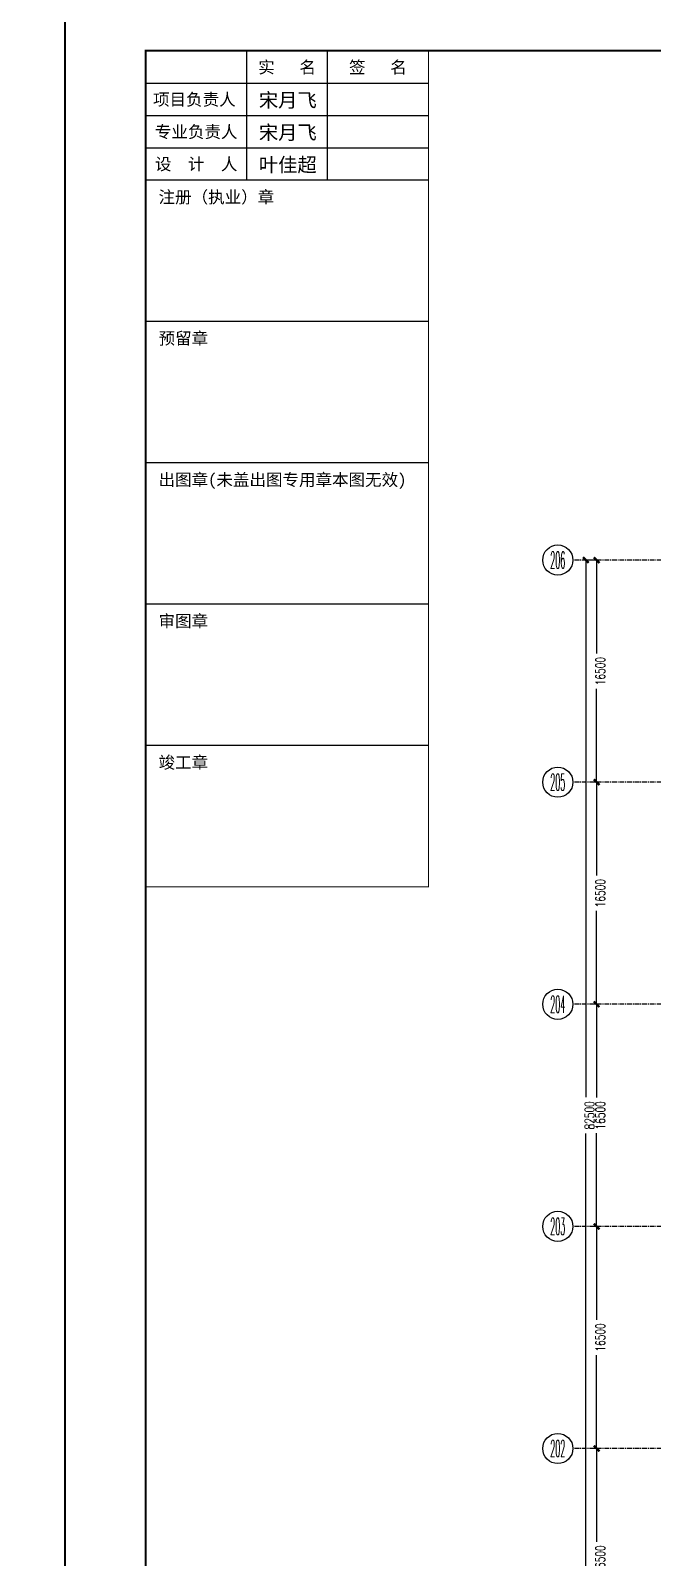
# Model space of a CAD drawing. Extents: x 782294 to 1727252, y -631030 to 17645.
# Drawn here: x 1220017 to 1266229, y -389479 to -276049 of the extents above; entities that cross this region are included whole.
import ezdxf
from ezdxf.enums import TextEntityAlignment as Align

# ---------------------------------------------------------------- set-up
doc = ezdxf.new("R2010")
doc.units = 0
doc.linetypes.add('CENTER', pattern=[2, 1.25, -0.25, 0.25, -0.25])
doc.layers.get('Defpoints').update_dxf_attribs({"color": 210})
for name, color, linetype in [('0-cxFrame', 155, 'Continuous'), ('3符号', 3, 'Continuous'), ('DIM', 173, 'Continuous'), ('DOTE', 1, 'CENTER'), ('qianming', 155, 'Continuous')]:
    doc.layers.add(name, color=color, linetype=linetype)
doc.layers.add('0-cxText', color=131, linetype='Continuous', lineweight=25)
doc.styles.add('_TCH_AXIS', font='COMPLEX', dxfattribs={"bigfont": 'GBCBIG'})
doc.styles.add('cx_biaoti', font='')
doc.styles.add('cx_tuming', font='simhei.ttf')
doc.styles.add('cx_tuqian1', font='')
doc.styles.add('DHTEXT-1', font='romans.shx', dxfattribs={"width": 0.7, "bigfont": 'chinese.shx'})
doc.styles.add('图框宋体', font='', dxfattribs={"width": 0.75})
doc.styles.add('黑体', font='simhei.ttf', dxfattribs={"height": 12})
doc.styles.get('cx_biaoti').set_extended_font_data('SimSun')
doc.styles.get('cx_tuqian1').set_extended_font_data('SimSun')
doc.styles.get('图框宋体').set_extended_font_data('SimSun')
doc.dimstyles.new('ZN280', dxfattribs={"dimscale": 280, "dimtxt": 2.5, "dimasz": 1.5, "dimexe": 1, "dimexo": 2, "dimgap": 0.9, "dimtad": 1, "dimdec": 0, "dimdsep": 46, "dimtxsty": 'DHTEXT-1', "dimblk": 'ARCHTICK', "dimcen": 2.5, "dimclrd": 173, "dimclre": 173, "dimclrt": 7, "dimazin": 2, "dimtfac": 1, "dimtdec": 0, "dimtix": 1, "dimtmove": 2, "dimatfit": 3, "dimfxl": 0, "dimarcsym": 0})

# ---------------------------------------------------------------- blocks, each defined once
blk = doc.blocks.new('_ArchTick')
at = {"color": 0, "linetype": 'ByBlock', "const_width": 0.4}
blk.add_lwpolyline([(-0.5, -0.5), (0.5, 0.5)], dxfattribs=at)
blk = doc.blocks.new('*D1431')
at = {"layer": 'Defpoints', "color": 0, "ltscale": 2800, "transparency": 16777216}
for p in [(-8506, 16500), (-9328, 0), (-8506, 0)]:
    blk.add_point(p, dxfattribs=at)
at = {"layer": 'DIM', "color": 173, "linetype": 'ByBlock', "lineweight": -2, "ltscale": 2800, "transparency": 16777216}
for p, q in [((-9066, 16500), (-9608, 16500)), ((-9328, 16500), (-9328, 9564)), ((-9328, 0), (-9328, 6936)), ((-9066, 0), (-9608, 0))]:
    blk.add_line(p, q, dxfattribs=at)
at = {"layer": 'DIM', "color": 173, "lineweight": -2, "ltscale": 2800, "transparency": 16777216, "xscale": 420, "yscale": 420, "zscale": 420}
for p, rotation in [((-9328, 16500), 90), ((-9328, 0), 270)]:
    blk.add_blockref('_ArchTick', p, dxfattribs=dict(at, rotation=rotation))
at = {"layer": 'DIM', "color": 7, "ltscale": 2800, "transparency": 16777216, "insert": (-9053, 8250), "char_height": 700, "attachment_point": 5, "rotation": 90, "style": 'DHTEXT-1'}
blk.add_mtext('16500', dxfattribs=at)
blk = doc.blocks.new('*D1432')
at = {"layer": 'Defpoints', "color": 0, "ltscale": 2800, "transparency": 16777216}
for p in [(-8506, 33000), (-9328, 16500), (-8506, 16500)]:
    blk.add_point(p, dxfattribs=at)
at = {"layer": 'DIM', "color": 173, "linetype": 'ByBlock', "lineweight": -2, "ltscale": 2800, "transparency": 16777216}
for p, q in [((-9066, 33000), (-9608, 33000)), ((-9328, 33000), (-9328, 26064)), ((-9328, 16500), (-9328, 23436)), ((-9066, 16500), (-9608, 16500))]:
    blk.add_line(p, q, dxfattribs=at)
at = {"layer": 'DIM', "color": 173, "lineweight": -2, "ltscale": 2800, "transparency": 16777216, "xscale": 420, "yscale": 420, "zscale": 420}
for p, rotation in [((-9328, 33000), 90), ((-9328, 16500), 270)]:
    blk.add_blockref('_ArchTick', p, dxfattribs=dict(at, rotation=rotation))
at = {"layer": 'DIM', "color": 7, "ltscale": 2800, "transparency": 16777216, "insert": (-9053, 24750), "char_height": 700, "attachment_point": 5, "rotation": 90, "style": 'DHTEXT-1'}
blk.add_mtext('16500', dxfattribs=at)
blk = doc.blocks.new('*D1433')
at = {"layer": 'Defpoints', "color": 0, "ltscale": 2800, "transparency": 16777216}
for p in [(-8506, 49500), (-9328, 33000), (-8506, 33000)]:
    blk.add_point(p, dxfattribs=at)
at = {"layer": 'DIM', "color": 173, "linetype": 'ByBlock', "lineweight": -2, "ltscale": 2800, "transparency": 16777216}
for p, q in [((-9066, 49500), (-9608, 49500)), ((-9328, 49500), (-9328, 42564)), ((-9328, 33000), (-9328, 39936)), ((-9066, 33000), (-9608, 33000))]:
    blk.add_line(p, q, dxfattribs=at)
at = {"layer": 'DIM', "color": 173, "lineweight": -2, "ltscale": 2800, "transparency": 16777216, "xscale": 420, "yscale": 420, "zscale": 420}
for p, rotation in [((-9328, 49500), 90), ((-9328, 33000), 270)]:
    blk.add_blockref('_ArchTick', p, dxfattribs=dict(at, rotation=rotation))
at = {"layer": 'DIM', "color": 7, "ltscale": 2800, "transparency": 16777216, "insert": (-9053, 41250), "char_height": 700, "attachment_point": 5, "rotation": 90, "style": 'DHTEXT-1'}
blk.add_mtext('16500', dxfattribs=at)
blk = doc.blocks.new('*D1434')
at = {"layer": 'Defpoints', "color": 0, "ltscale": 2800, "transparency": 16777216}
for p in [(-8506, 66000), (-9328, 49500), (-8506, 49500)]:
    blk.add_point(p, dxfattribs=at)
at = {"layer": 'DIM', "color": 173, "linetype": 'ByBlock', "lineweight": -2, "ltscale": 2800, "transparency": 16777216}
for p, q in [((-9066, 66000), (-9608, 66000)), ((-9328, 66000), (-9328, 59064)), ((-9328, 49500), (-9328, 56436)), ((-9066, 49500), (-9608, 49500))]:
    blk.add_line(p, q, dxfattribs=at)
at = {"layer": 'DIM', "color": 173, "lineweight": -2, "ltscale": 2800, "transparency": 16777216, "xscale": 420, "yscale": 420, "zscale": 420}
for p, rotation in [((-9328, 66000), 90), ((-9328, 49500), 270)]:
    blk.add_blockref('_ArchTick', p, dxfattribs=dict(at, rotation=rotation))
at = {"layer": 'DIM', "color": 7, "ltscale": 2800, "transparency": 16777216, "insert": (-9053, 57750), "char_height": 700, "attachment_point": 5, "rotation": 90, "style": 'DHTEXT-1'}
blk.add_mtext('16500', dxfattribs=at)
blk = doc.blocks.new('*D1435')
at = {"layer": 'Defpoints', "color": 0, "ltscale": 2800, "transparency": 16777216}
for p in [(-8506, 82500), (-9328, 66000), (-8506, 66000)]:
    blk.add_point(p, dxfattribs=at)
at = {"layer": 'DIM', "color": 173, "linetype": 'ByBlock', "lineweight": -2, "ltscale": 2800, "transparency": 16777216}
for p, q in [((-9066, 82500), (-9608, 82500)), ((-9328, 82500), (-9328, 75564)), ((-9328, 66000), (-9328, 72936)), ((-9066, 66000), (-9608, 66000))]:
    blk.add_line(p, q, dxfattribs=at)
at = {"layer": 'DIM', "color": 173, "lineweight": -2, "ltscale": 2800, "transparency": 16777216, "xscale": 420, "yscale": 420, "zscale": 420}
for p, rotation in [((-9328, 82500), 90), ((-9328, 66000), 270)]:
    blk.add_blockref('_ArchTick', p, dxfattribs=dict(at, rotation=rotation))
at = {"layer": 'DIM', "color": 7, "ltscale": 2800, "transparency": 16777216, "insert": (-9053, 74250), "char_height": 700, "attachment_point": 5, "rotation": 90, "style": 'DHTEXT-1'}
blk.add_mtext('16500', dxfattribs=at)
blk = doc.blocks.new('*D1472')
at = {"layer": 'Defpoints', "color": 0, "ltscale": 2800, "transparency": 16777216}
for p in [(-8606, 82500), (-10128, 0), (-8606, 0)]:
    blk.add_point(p, dxfattribs=at)
at = {"layer": 'DIM', "color": 173, "linetype": 'ByBlock', "lineweight": -2, "ltscale": 2800, "transparency": 16777216}
for p, q in [((-9166, 82500), (-10408, 82500)), ((-10128, 82500), (-10128, 42599)), ((-10128, 0), (-10128, 39901)), ((-9166, 0), (-10408, 0))]:
    blk.add_line(p, q, dxfattribs=at)
at = {"layer": 'DIM', "color": 173, "lineweight": -2, "ltscale": 2800, "transparency": 16777216, "xscale": 420, "yscale": 420, "zscale": 420}
for p, rotation in [((-10128, 82500), 90), ((-10128, 0), 270)]:
    blk.add_blockref('_ArchTick', p, dxfattribs=dict(at, rotation=rotation))
at = {"layer": 'DIM', "color": 7, "ltscale": 2800, "transparency": 16777216, "insert": (-9853, 41250), "char_height": 700, "attachment_point": 5, "rotation": 90, "style": 'DHTEXT-1'}
blk.add_mtext('82500', dxfattribs=at)
blk = doc.blocks.new('卓越-轴号')
blk.add_circle((0, 0), 4)
at = {"color": 0, "style": '_TCH_AXIS', "width": 1.041667, "flags": 8}
blk.add_attdef('A', text='', height=4.48, dxfattribs=at).set_placement((-2, -2.24), (2, -2.24), align=Align.FIT)
blk = doc.blocks.new('zjcx_lan_xinxi(Dragon)')
for p, q in [((7000, -3200), (0, -3200)), ((7000, -6700), (0, -6700)), ((7000, -10200), (0, -10200)), ((7000, -13700), (0, -13700)), ((7000, -17200), (0, -17200))]:
    blk.add_line(p, q)
at = {"const_width": 25}
blk.add_lwpolyline([(0, -20700), (7000, -20700), (7000, 0), (0, 0)], close=True, dxfattribs=at)
for points in [[(2500, -3200), (2500, 0)], [(4500, -3200), (4500, 0)], [(0, -800), (7000, -800)], [(0, -1600), (7000, -1600)], [(0, -2400), (7000, -2400)]]:
    blk.add_lwpolyline(points)
for points in [[(7000, -3200), (7000, 0)], [(0, -3200), (7000, -3200)], [(0, -20700), (7000, -20700), (7000, -3200)], [(0, -20700), (7000, -20700)]]:
    blk.add_lwpolyline(points, dxfattribs=at)
at = {"style": '图框宋体'}
for s, p in [('实   名', (3500, -400)), ('签   名', (5750, -400)), ('项目负责人', (1204, -1200)), ('专业负责人', (1250, -2000)), ('设  计  人', (1250, -2800))]:
    blk.add_text(s, height=300, dxfattribs=at).set_placement(p, align=Align.MIDDLE)
for s, p in [('注册（执业）章', (318, -3771)), ('预留章', (318, -7271)), ('出图章(未盖出图专用章本图无效)', (318, -10771)), ('审图章', (318, -14271)), ('竣工章', (318, -17771))]:
    blk.add_text(s, height=300, dxfattribs=at).set_placement(p)
blk = doc.blocks.new('T-信息(Dragon)')
at = {"layer": '0-cxFrame'}
blk.add_blockref('zjcx_lan_xinxi(Dragon)', (0, 0), dxfattribs=at)
at = {"layer": 'qianming', "color": 3, "style": 'cx_biaoti'}
for s, p in [('宋月飞', (3519, -1222)), ('宋月飞', (3519, -2022)), ('叶佳超', (3519, -2822))]:
    blk.add_text(s, height=350, dxfattribs=at).set_placement(p, align=Align.MIDDLE_CENTER)
blk = doc.blocks.new('TK22.A1 L(Dragon)')
at = {"layer": '0-cxFrame', "color": 7, "const_width": 0.5}
blk.add_lwpolyline([(0, 0), (-841, 0), (-841, 594), (0, 594)], close=True, dxfattribs=at)
at = {"layer": '0-cxFrame', "const_width": 0.5}
blk.add_lwpolyline([(-80, 10), (-821, 10), (-821, 584), (-80, 584)], close=True, dxfattribs=at)
at = {"layer": '0-cxFrame', "xscale": 0.01, "yscale": 0.01, "zscale": 0.01}
blk.add_blockref('T-信息(Dragon)', (-821, 584), dxfattribs=at)
at = {"style": '黑体', "flags": 4}
blk.add_attdef('图幅', text='', height=3.3, dxfattribs=at).set_placement((-40, 3), align=Align.RIGHT)
at = {"layer": '0-cxText', "flags": 4}
for tag, height, style, p in [('建设单位', 3.5, 'cx_tuming', (-45, 240)), ('项目名称', 3.5, 'cx_tuming', (-45, 210)), ('子项名称', 3.5, 'cx_tuming', (-45, 180)), ('工程编号', 3.3, 'cx_tuqian1', (-35, 165)), ('图名1', 3.5, 'cx_tuming', (-45, 87)), ('图名2', 3.5, 'cx_tuming', (-45, 79)), ('图名3', 3.5, 'cx_tuming', (-45, 71)), ('出图日期', 3.3, 'cx_tuqian1', (-39, 60)), ('专业', 3.3, 'cx_tuqian1', (-55, 52)), ('图号', 3.3, 'cx_tuqian1', (-55, 44)), ('版次', 3.3, 'cx_tuqian1', (-20, 44))]:
    blk.add_attdef(tag, text='', height=height, dxfattribs=dict(at, style=style)).set_placement(p, align=Align.MIDDLE)
at = {"layer": 'Defpoints', "color": 6, "flags": 4}
for tag, height, style, p in [('tufu', 3.3, '黑体', (-12, 12)), ('dwfname', 4, 'cx_tuqian1', (-80, 3))]:
    blk.add_attdef(tag, text='', height=height, dxfattribs=dict(at, style=style)).set_placement(p, align=Align.RIGHT)
blk = doc.blocks.new('20250821100646')
at = {"layer": 'DOTE', "ltscale": 280}
for p, q in [((165204.2, 82500), (-11095.8, 82500)), ((165204.2, 66000), (-11095.8, 66000)), ((165204.2, 49500), (-11095.8, 49500)), ((165204.2, 33000), (-11095.8, 33000)), ((165204.2, 16500), (-11095.8, 16500))]:
    blk.add_line(p, q, dxfattribs=at)
at = {"layer": '3符号', "color": 7}
ref = blk.add_blockref('卓越-轴号', (-12215.8, 82500), dxfattribs=dict(at, xscale=280, yscale=280, zscale=280))
ref.add_attrib('A', '206', dxfattribs={"layer": '0', "color": 0, "height": 1254.4, "style": '_TCH_AXIS', "width": 0.347222}).set_placement((-12775.8, 81872.8), (-11655.8, 81872.8), align=Align.FIT)
ref = blk.add_blockref('卓越-轴号', (-12215.8, 66000), dxfattribs=dict(at, xscale=280, yscale=280, zscale=280))
ref.add_attrib('A', '205', dxfattribs={"layer": '0', "color": 0, "height": 1254.4, "style": '_TCH_AXIS', "width": 0.347222}).set_placement((-12775.8, 65372.8), (-11655.8, 65372.8), align=Align.FIT)
ref = blk.add_blockref('卓越-轴号', (-12215.8, 49500), dxfattribs=dict(at, xscale=280, yscale=280, zscale=280))
ref.add_attrib('A', '204', dxfattribs={"layer": '0', "color": 0, "height": 1254.4, "style": '_TCH_AXIS', "width": 0.334821}).set_placement((-12775.8, 48872.8), (-11655.8, 48872.8), align=Align.FIT)
ref = blk.add_blockref('卓越-轴号', (-12215.8, 33000), dxfattribs=dict(at, xscale=280, yscale=280, zscale=280))
ref.add_attrib('A', '203', dxfattribs={"layer": '0', "color": 0, "height": 1254.4, "style": '_TCH_AXIS', "width": 0.347222}).set_placement((-12775.8, 32372.8), (-11655.8, 32372.8), align=Align.FIT)
ref = blk.add_blockref('卓越-轴号', (-12215.8, 16500), dxfattribs=dict(at, xscale=280, yscale=280, zscale=280))
ref.add_attrib('A', '202', dxfattribs={"layer": '0', "color": 0, "height": 1254.4, "style": '_TCH_AXIS', "width": 0.347222}).set_placement((-12775.8, 15872.8), (-11655.8, 15872.8), align=Align.FIT)
at = {"layer": 'DIM', "ltscale": 2800}
for base, p1, p2, picture, middle in [((-10128.4, 0), (-8606.2, 82500), (-8606.2, 0), '*D1472', (-9853.4, 41250)), ((-9328.4, 66000), (-8506.2, 82500), (-8506.2, 66000), '*D1435', (-9053.4, 74250)), ((-9328.4, 49500), (-8506.2, 66000), (-8506.2, 49500), '*D1434', (-9053.4, 57750)), ((-9328.4, 33000), (-8506.2, 49500), (-8506.2, 33000), '*D1433', (-9053.4, 41250)), ((-9328.4, 16500), (-8506.2, 33000), (-8506.2, 16500), '*D1432', (-9053.4, 24750)), ((-9328.4, 0), (-8506.2, 16500), (-8506.2, 0), '*D1431', (-9053.4, 8250))]:
    dim = blk.add_linear_dim(base=base, p1=p1, p2=p2, angle=270, dimstyle='ZN280', dxfattribs=at)
    dim.commit()
    dim.dimension.update_dxf_attribs({"geometry": picture, "text_midpoint": middle, "dimtype": 129})

msp = doc.modelspace()

# ---------------------------------------------------------------- block references
at = {"layer": '0-cxFrame', "xscale": 300, "yscale": 300, "zscale": 300}
for p in [(1222576.7, -452755.4), (1474876.7, -452755.4)]:
    msp.add_blockref('TK22.A1 L(Dragon)', p, dxfattribs=at)
at = {"layer": 'DIM', "ltscale": 1500}
msp.add_blockref('20250821100646', (1271409, -397885.7), dxfattribs=at)

doc.saveas('drawing.dxf')
